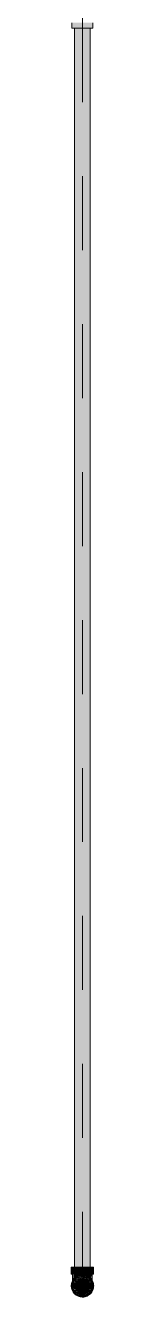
# Model space of a CAD drawing. Header units: millimetres. Extents: x -4000 to 187956, y -58990 to 162485.
# Drawn here: x 24225 to 24275, y 128425 to 131155 of the extents above; entities that cross this region are included whole.
import ezdxf

# ---------------------------------------------------------------- set-up
doc = ezdxf.new("R2010")
doc.units = ezdxf.units.MM
doc.linetypes.add('Dash 1_16_', pattern=[317.5, 158.75, -158.75])
for name, color, linetype, lineweight in [('F-SPRN', 3, 'Continuous', 9), ('P-PIPE', 3, 'Continuous', 9), ('P-PIPE-CNTR', 3, 'Continuous', 9)]:
    doc.layers.add(name, color=color, linetype=linetype, lineweight=lineweight)

# ---------------------------------------------------------------- blocks, each defined once
blk = doc.blocks.new('Sprinkler_Up - DN20-V234-FFS - TANG 1')
at = {"layer": 'F-SPRN', "transparency": 33554534}
for points in [[(-13.5, 0), (-3.9, 0.7), (-1.7, 2.9), (-1.2, 3.5), (-0.6, 4), (0.6, 4), (1.2, 3.5), (1.7, 2.9), (4.6, 0), (22.2, 0), (18, 13.1), (6.9, 21.2), (-6.9, 21.2), (-18, 13.1), (-22.2, 0)], [(0, -21.2), (6.9, -21.2), (18, -13.1), (22.2, 0), (3.9, -0.7), (1.7, -2.9), (1.2, -3.5), (0.6, -4), (-0.6, -4), (-1.2, -3.5), (-1.7, -2.9), (-4.6, 0), (-22.2, 0), (-18, -13.1), (-6.9, -21.2)], [(0, -16.7), (4.3, -16.1), (11.8, -11.8), (16.1, -4.3), (16.1, 4.3), (11.8, 11.8), (8.3, 14.4), (0, 16.7), (-4.3, 16.1), (-11.8, 11.8), (-16.1, 4.3), (-16.1, -4.3), (-11.8, -11.8), (-8.3, -14.4)], [(0, -15.6), (7.8, -13.5), (13.5, -7.8), (15.1, -4), (15.1, 4), (13.5, 7.8), (7.8, 13.5), (0, 15.6), (-7.8, 13.5), (-11, 11), (-15.1, 4), (-15.1, -4), (-11, -11), (-7.8, -13.5)], [(-10.9, -5.5), (-10.9, 5.4), (-14.5, 5.4), (-14.5, -5.5)], [(-7.7, -5.5), (-7.7, 5.4), (-10.9, 5.4), (-10.9, -5.5)], [(0, -5.5), (0, 5.4), (-7.7, 5.4), (-7.7, -5.5)], [(0, 0), (5.7, 0), (2.9, 4.9), (-2.9, 4.9), (-5.7, 0)], [(2.9, -4.9), (5.7, 0), (-5.7, 0), (-2.9, -4.9)], [(-4.6, 0), (4.6, 0), (0, 4.6)], [(0, -4.6), (4.6, 0), (-4.6, 0)], [(0, -2.6), (1.3, 0), (-1.8, 0)], [(-1.3, 0), (1.8, 0), (0, 2.6)], [(7.7, -5.5), (7.7, 5.4), (0, 5.4), (0, -5.5)], [(10.9, -5.5), (10.9, 5.4), (7.7, 5.4), (7.7, -5.5)], [(14.5, -5.5), (14.5, 5.4), (10.9, 5.4), (10.9, -5.5)]]:
    blk.add_hatch(color=1, dxfattribs=at).paths.add_polyline_path(points)
at = {"layer": 'F-SPRN', "color": 1}
for p, q in [((-11.5, 5.4), (-14.5, 5.4)), ((-14.5, 5.4), (-11.3, 5.4)), ((-14.5, 5.4), (-14.5, 3.7)), ((-14.5, 3.3), (-14.5, 0)), ((-11.5, 5.4), (-11.5, 4)), ((-10.9, 1.9), (-10.9, 3.6)), ((-10.8, 5.4), (-8, 5.4)), ((-8.1, 5.4), (-10.8, 5.4)), ((-8.1, 5.4), (-8.1, 2.8)), ((-8.1, 2.5), (-8.1, 0.7)), ((-7.7, 4.8), (-7.7, 2.7)), ((-7.7, 4.8), (-7.7, 2.7)), ((-7.7, 2.1), (-7.7, 0.5)), ((-7.7, 2.1), (-7.7, 0.5)), ((-6.7, 5.4), (-4.7, 5.4)), ((-5.8, 3.8), (-5.8, 2.2)), ((-2.1, 0), (-2.1, 0)), ((-2.1, 0), (-2.1, -0.1)), ((-0.5, 2), (-0.6, 2)), ((-0.6, 2), (-0.6, 2)), ((0, 2.1), (-0.1, 2.1)), ((2.1, 0), (2.1, 0.1)), ((2.1, 0), (2.1, 0)), ((4.7, 5.4), (6.5, 5.4)), ((7.7, 5.4), (10.8, 5.4)), ((7.7, 5.2), (7.7, 2.7)), ((7.7, 5.2), (7.7, 2.7)), ((7.7, 2.3), (7.7, 0.5)), ((7.7, 2.3), (7.7, 0.5)), ((10.8, 5.4), (8.1, 5.4)), ((8.1, 5.4), (8.1, 2.8)), ((8.1, 2.5), (8.1, 0.4)), ((10.9, 5.4), (14.5, 5.4)), ((10.9, 3.6), (10.9, 0.2)), ((14.5, 5.4), (11.5, 5.4)), ((11.5, 5.4), (11.5, 4)), ((11.5, 3), (11.5, 0.2)), ((14.5, 5.4), (14.5, -5.5)), ((-14.5, -1.3), (-14.5, -3.7)), ((-11.1, -5.5), (-14.5, -5.5)), ((-14.5, -5.5), (-11.5, -5.5)), ((-10.9, -2.6), (-10.9, -1.3)), ((-10.8, -5.5), (-8.1, -5.5)), ((-7.8, -5.5), (-10.8, -5.5)), ((-8.1, -4.2), (-8.1, -5.5)), ((-7.7, -2.7), (-7.7, -4)), ((-7.7, -2.7), (-7.7, -4)), ((-7, -5.5), (-5.8, -5.5)), ((-4.8, -5.5), (-7, -5.5)), ((-5.8, -2.3), (-5.8, -3.8)), ((-2.1, -0.3), (-2, -0.4)), ((-2, -0.4), (-2, -0.5)), ((-2, -0.5), (-2, -0.6)), ((-2, -0.6), (-2, -0.7)), ((-2, -0.7), (-1.9, -0.7)), ((-1.9, -0.7), (-1.9, -0.8)), ((-1.9, -0.8), (-1.9, -0.9)), ((-1.9, -0.9), (-1.8, -1)), ((-1.8, -1), (-1.8, -1.1)), ((-1.8, -1), (-1.8, -1)), ((-1.8, -1.1), (-1.7, -1.2)), ((-1.7, -1.2), (-1.6, -1.3)), ((-1.7, -1.2), (-1.7, -1.2)), ((-1.6, -1.3), (-1.6, -1.4)), ((-1.6, -1.4), (-1.5, -1.4)), ((-1.5, -1.4), (-1.4, -1.5)), ((-1.4, -1.5), (-1.3, -1.6)), ((-1.4, -1.5), (-1.4, -1.5)), ((-1.3, -1.6), (-1.3, -1.7)), ((-1.3, -1.7), (-1.2, -1.7)), ((-1.2, -1.7), (-1.1, -1.7)), ((-1.1, -1.7), (-1.1, -1.8)), ((-1.1, -1.8), (-1, -1.8)), ((-1, -1.8), (-0.9, -1.9)), ((-0.9, -1.9), (-0.8, -1.9)), ((-0.8, -1.9), (-0.7, -2)), ((-0.8, -1.9), (-0.8, -1.9)), ((-0.7, -2), (-0.6, -2)), ((-0.6, -2), (-0.5, -2)), ((-0.5, -2), (-0.4, -2)), ((-0.4, -2), (-0.3, -2.1)), ((-0.4, -2), (-0.4, -2)), ((-0.3, -2.1), (-0.2, -2.1)), ((-0.2, -2.1), (-0.1, -2.1)), ((-0.1, -2.1), (0, -2.1)), ((0, -2.1), (0.1, -2.1)), ((0.1, -2.1), (0.2, -2.1)), ((0.1, -2.1), (0.1, -2.1)), ((0.2, -2.1), (0.3, -2.1)), ((0.3, -2.1), (0.4, -2)), ((0.4, -2), (0.5, -2)), ((0.5, -2), (0.6, -2)), ((0.6, -2), (0.7, -2)), ((0.6, -2), (0.6, -2)), ((0.7, -2), (0.8, -1.9)), ((0.8, -1.9), (0.9, -1.9)), ((0.9, -1.9), (1, -1.8)), ((0.9, -1.9), (0.9, -1.9)), ((1, -1.8), (1.1, -1.8)), ((1.1, -1.8), (1.2, -1.7)), ((1.2, -1.7), (1.3, -1.6)), ((1.2, -1.7), (1.2, -1.7)), ((1.3, -1.6), (1.4, -1.6)), ((1.4, -1.5), (1.5, -1.5)), ((1.4, -1.6), (1.4, -1.5)), ((1.5, -1.4), (1.6, -1.3)), ((1.5, -1.5), (1.5, -1.4)), ((1.6, -1.3), (1.7, -1.2)), ((1.6, -1.3), (1.6, -1.3)), ((1.7, -1.1), (1.8, -1.1)), ((1.7, -1.2), (1.7, -1.1)), ((1.8, -1), (1.9, -0.9)), ((1.8, -1.1), (1.8, -1)), ((1.9, -0.8), (2, -0.7)), ((1.9, -0.8), (1.9, -0.8)), ((1.9, -0.9), (1.9, -0.8)), ((2, -0.4), (2.1, -0.3)), ((2, -0.5), (2, -0.4)), ((2, -0.5), (2, -0.5)), ((2, -0.6), (2, -0.5)), ((2, -0.7), (2, -0.6)), ((2.1, -0.1), (2.1, 0)), ((2.1, -0.2), (2.1, -0.1)), ((2.1, -0.3), (2.1, -0.2)), ((7, -5.5), (4.8, -5.5)), ((5.8, -2.2), (5.8, -3.8)), ((5.8, -5.5), (7, -5.5)), ((7.7, -0.5), (7.7, -2.3)), ((7.7, -0.5), (7.7, -2.3)), ((7.7, -2.7), (7.7, -5.4)), ((7.7, -2.7), (7.7, -5.4)), ((10.8, -5.5), (7.7, -5.5)), ((8.1, -0.4), (8.1, -2.5)), ((8.1, -2.8), (8.1, -5.5)), ((8.1, -5.5), (10.8, -5.5)), ((10.9, -0.2), (10.9, -3.6)), ((14.5, -5.5), (10.9, -5.5)), ((11.5, -0.2), (11.5, -3)), ((11.5, -4), (11.5, -5.5)), ((11.5, -5.5), (14.5, -5.5))]:
    blk.add_line(p, q, dxfattribs=at)
at = {"layer": 'F-SPRN', "color": 1, "flags": 128}
for points in [[(-0.6, 2), (-0.7, 2), (-0.8, 1.9), (-0.9, 1.9), (-0.9, 1.9), (-1, 1.8), (-1.1, 1.8), (-1.2, 1.7), (-1.2, 1.7), (-1.3, 1.6), (-1.4, 1.6), (-1.4, 1.5), (-1.5, 1.5), (-1.5, 1.4), (-1.6, 1.3), (-1.6, 1.3), (-1.7, 1.2), (-1.7, 1.1), (-1.8, 1.1), (-1.8, 1), (-1.9, 0.9), (-1.9, 0.8), (-1.9, 0.8), (-2, 0.7), (-2, 0.6), (-2, 0.5), (-2, 0.5), (-2, 0.4), (-2.1, 0.3), (-2.1, 0.2), (-2.1, 0.1), (-2.1, 0)], [(-0.1, 2.1), (-0.1, 2.1), (-0.2, 2.1), (-0.3, 2.1), (-0.4, 2), (-0.5, 2)], [(2.1, 0.1), (2.1, 0.2), (2.1, 0.2), (2.1, 0.3), (2, 0.4), (2, 0.5), (2, 0.6), (2, 0.7), (1.9, 0.7), (1.9, 0.8), (1.9, 0.9), (1.8, 1), (1.8, 1), (1.8, 1.1), (1.7, 1.2), (1.7, 1.2), (1.6, 1.3), (1.6, 1.4), (1.5, 1.4), (1.4, 1.5), (1.4, 1.5), (1.3, 1.6), (1.3, 1.7), (1.2, 1.7), (1.1, 1.7), (1.1, 1.8), (1, 1.8), (0.9, 1.9), (0.8, 1.9), (0.8, 1.9), (0.7, 2), (0.6, 2), (0.5, 2), (0.4, 2), (0.4, 2), (0.3, 2.1), (0.2, 2.1), (0.1, 2.1), (0, 2.1)], [(-2.1, -0.1), (-2.1, -0.2), (-2.1, -0.2), (-2.1, -0.3)]]:
    blk.add_lwpolyline(points, dxfattribs=at)
at = {"layer": 'F-SPRN', "color": 1}
for radius, start, end in [(22.2, 360, 180), (21.9, 165.6773, 179.2615), (21.9, 144.7698, 164.8151), (21.9, 126.6942, 143.2701), (16.7, 167.6802, 180), (16.7, 167.6802, 180), (16.7, 155.3879, 164.9693), (16.7, 155.3879, 164.9693), (15.6, 166.4265, 180), (15.6, 166.4265, 180), (15.6, 150.9409, 165), (15.6, 159.6139, 165), (16.7, 136.7213, 149.931), (16.7, 136.7213, 149.931), (15.6, 150.9409, 156.3845), (15.6, 138.4214, 150), (15.6, 138.4214, 150), (21.9, 108.2621, 125.7507), (16.7, 121.4181, 130.5751), (16.7, 121.4181, 130.5751), (15.6, 120.5262, 133.2078), (15.6, 120.5262, 133.2078), (16.7, 106.5995, 120), (16.7, 106.5995, 120), (15.6, 114.4363, 119.9813), (15.6, 114.4363, 119.9813), (21.9, 99.348, 107.901), (4.63, 155.7832, 180), (4.63, 155.7832, 180), (16.7, 96.4143, 105), (16.7, 96.4143, 105), (4.63, 109.0192, 138.2703), (4.63, 109.0192, 138.2703), (21.9, 90.145, 98.8503), (15.6, 95.5762, 100.6843), (15.6, 95.5762, 100.6843), (2.56, 109.0192, 168.8278), (2.56, 109.0192, 168.8278), (2.04, 109.0192, 180), (16.7, 83.0684, 90), (16.7, 83.0684, 90), (4.63, 17.9592, 90), (4.63, 17.9592, 90), (3.81, 57.0577, 90), (2.56, 14.5599, 90), (2.56, 14.5599, 90), (2.04, 10.4703, 90), (21.9, 72.5583, 89.4624), (15.6, 75.573, 80.5892), (15.6, 75.573, 80.5892), (3.81, 16.1605, 43.8358), (15.6, 67.5614, 74.5481), (15.6, 67.5614, 74.5481), (16.7, 60, 75), (16.7, 60, 75), (15.6, 60.0187, 65.5637), (15.6, 60.0187, 65.5637), (21.9, 54.2493, 71.7379), (15.6, 46.7922, 60), (15.6, 46.7922, 60), (16.7, 49.4249, 58.5819), (16.7, 49.4249, 58.5819), (15.6, 30, 41.5786), (15.6, 30, 41.5786), (16.7, 30, 43.2787), (16.7, 30, 43.2787), (21.9, 36.7299, 53.3058), (15.6, 23.6155, 29.5646), (15.6, 15, 29.5646), (15.6, 15, 20.3861), (16.7, 15, 24.6121), (16.7, 15, 24.6121), (15.6, 360, 13.6618), (15.6, 0, 13.6618), (16.7, 360, 12.3198), (16.7, 0, 12.3198), (21.9, 15.1849, 35.2302), (21.9, 0.7385, 14.3227), (22.2, 180, 360), (21.9, 180.7385, 194.3227), (21.9, 195.1849, 215.2302), (21.9, 216.7299, 233.3058), (16.7, 180, 192.3198), (16.7, 180, 192.3198), (16.7, 195.0307, 204.6121), (16.7, 195.0307, 204.6121), (15.6, 181.9082, 193.6618), (15.6, 181.9082, 193.6618), (15.6, 197.3339, 209.5646), (15.6, 197.3339, 209.5646), (16.7, 210.069, 223.2787), (16.7, 210.069, 223.2787), (15.6, 212.5472, 221.5786), (15.6, 212.5472, 221.5786), (21.9, 234.2493, 251.7379), (16.7, 229.4249, 238.5819), (16.7, 229.4249, 238.5819), (15.6, 233.795, 240), (15.6, 233.795, 240), (16.7, 240, 255), (16.7, 240, 255), (15.6, 240.0187, 254.5481), (15.6, 240.0187, 254.5481), (21.9, 252.5583, 269.4624), (4.63, 197.9592, 0), (4.63, 197.9592, 360), (15.6, 255, 267.64), (15.6, 255, 267.64), (3.81, 196.1605, 360), (2.56, 191.1677, 270), (2.56, 191.1677, 270), (2.04, 190.4703, 270), (16.7, 263.0684, 270), (16.7, 263.0684, 270), (2.04, 270, 0), (2.56, 270, 0), (2.56, 270, 360), (21.9, 270.145, 278.8503), (15.6, 275.5762, 280.6843), (15.6, 275.5762, 280.6843), (16.7, 276.4143, 285), (16.7, 276.4143, 285), (21.9, 279.348, 287.901), (16.7, 286.5995, 300), (16.7, 286.5995, 300), (15.6, 294.4363, 299.9813), (15.6, 294.4363, 299.9813), (21.9, 288.2621, 305.7507), (15.6, 300, 313.2078), (15.6, 300, 313.2078), (16.7, 301.4181, 310.5751), (16.7, 301.4181, 310.5751), (15.6, 318.4214, 330), (15.6, 318.4214, 330), (16.7, 316.7213, 330), (16.7, 316.7213, 330), (21.9, 306.6942, 323.2701), (15.6, 330.4354, 345), (15.6, 330.4354, 336.3845), (15.6, 339.6139, 345), (15.6, 346.3382, 360), (15.6, 346.3382, 360), (16.7, 335.3879, 345), (16.7, 335.3879, 345), (16.7, 347.6802, 360), (16.7, 347.6802, 360), (21.9, 324.7698, 344.8151), (21.9, 345.6773, 359.2615)]:
    blk.add_arc((0, 0), radius, start, end, dxfattribs=at)
blk = doc.blocks.new('Steel_Transition_Threaded_HoaPhat - Standard-V235-FFS - TANG 1')
at = {"layer": 'P-PIPE', "lineweight": 13, "transparency": 33554534}
h = blk.add_hatch(color=1, dxfattribs=at)
h.paths.add_polyline_path([(24250, 128427.6), (24255.8, 128428.4), (24261.3, 128430.6), (24265.9, 128434.2), (24269.5, 128438.8), (24271.7, 128444.3), (24272.5, 128450.1), (24271.7, 128455.9), (24269.5, 128461.3), (24265.9, 128466), (24261.3, 128469.6), (24255.8, 128471.8), (24250, 128472.6), (24244.2, 128471.8), (24238.8, 128469.6), (24234.1, 128466), (24230.5, 128461.3), (24228.3, 128455.9), (24227.5, 128450.1), (24228.3, 128444.3), (24230.5, 128438.8), (24234.1, 128434.2), (24238.8, 128430.6), (24244.2, 128428.4)])
h.paths.add_polyline_path([(24250, 128430), (24244.8, 128430.7), (24240, 128432.7), (24235.8, 128435.9), (24232.6, 128440), (24230.6, 128444.9), (24229.9, 128450.1), (24230.6, 128455.3), (24232.6, 128460.1), (24235.8, 128464.3), (24240, 128467.5), (24244.8, 128469.5), (24250, 128470.2), (24255.2, 128469.5), (24260.1, 128467.5), (24264.2, 128464.3), (24267.4, 128460.1), (24269.4, 128455.3), (24270.1, 128450.1), (24269.4, 128444.9), (24267.4, 128440), (24264.2, 128435.9), (24260.1, 128432.7), (24255.2, 128430.7)])
for points in [[(24250, 128430), (24250, 128433.7), (24241.8, 128435.9), (24235.8, 128441.9), (24233.6, 128450.1), (24235.8, 128458.3), (24241.8, 128464.3), (24250, 128466.5), (24250, 128470.2), (24244.8, 128469.5), (24240, 128467.5), (24235.8, 128464.3), (24232.6, 128460.1), (24230.6, 128455.3), (24229.9, 128450.1), (24230.6, 128444.9), (24232.6, 128440), (24235.8, 128435.9), (24240, 128432.7), (24244.8, 128430.7)], [(24250, 128431.6), (24254.8, 128432.2), (24259.3, 128434.1), (24263.1, 128437), (24266, 128440.8), (24267.9, 128445.3), (24268.5, 128450.1), (24267.9, 128454.9), (24266, 128459.3), (24263.1, 128463.2), (24259.3, 128466.1), (24254.8, 128468), (24250, 128468.6), (24245.2, 128468), (24240.8, 128466.1), (24236.9, 128463.2), (24234, 128459.3), (24232.1, 128454.9), (24231.5, 128450.1), (24232.1, 128445.3), (24234, 128440.8), (24236.9, 128437), (24240.8, 128434.1), (24245.2, 128432.2)], [(24250, 128430), (24255.2, 128430.7), (24260.1, 128432.7), (24264.2, 128435.9), (24267.4, 128440), (24269.4, 128444.9), (24270.1, 128450.1), (24269.4, 128455.3), (24267.4, 128460.1), (24264.2, 128464.3), (24260.1, 128467.5), (24255.2, 128469.5), (24250, 128470.2), (24250, 128466.5), (24258.2, 128464.3), (24264.2, 128458.3), (24266.4, 128450.1), (24264.2, 128441.9), (24258.2, 128435.9), (24250, 128433.7)]]:
    blk.add_hatch(color=1, dxfattribs=at).paths.add_polyline_path(points)
at = {"layer": 'P-PIPE', "color": 20, "lineweight": 13}
for radius, start, end in [(22.5, 90, 270), (22.5, 90, 270), (20.1, 128.8856, 148.1553), (18.5, 136.4297, 150), (18.5, 136.4297, 150), (18.5, 123.4976, 133.2041), (18.5, 123.4976, 133.2041), (20.1, 109.6859, 125.0043), (16.4, 121.0738, 128.0319), (18.5, 106.819, 120), (18.5, 106.819, 120), (16.4, 115.1607, 120), (16.4, 107.4657, 111.9681), (20.1, 100.9975, 105), (18.5, 91.4353, 103.2046), (18.5, 91.4353, 103.2046), (16.4, 96.2132, 104.6042), (20.1, 90.5246, 98.5089), (22.5, 270, 90), (22.5, 270, 90), (18.5, 78.0986, 90), (18.5, 78.0986, 90), (20.1, 75.0607, 87.9279), (18.5, 60, 75), (18.5, 60, 75), (16.4, 66.9681, 72.9388), (20.1, 54.9957, 75), (16.4, 50.4733, 56.6389), (18.5, 46.7959, 56.5024), (18.5, 46.7959, 56.5024), (20.1, 45, 51.1144), (18.5, 30, 43.5703), (18.5, 30, 43.5703), (20.1, 31.8447, 45), (20.1, 166.0499, 180), (20.1, 180, 193.9501), (20.1, 150, 162.7449), (20.1, 197.2551, 210), (18.5, 166.5939, 180), (18.5, 166.5939, 193.4061), (18.5, 180, 193.4061), (18.5, 157.6232, 165), (18.5, 157.6232, 165), (18.5, 195, 202.3768), (18.5, 195, 202.3768), (20.1, 211.8447, 225), (16.4, 168.5467, 178.9063), (16.4, 184.8393, 191.4533), (18.5, 210, 223.5703), (18.5, 210, 223.5703), (16.4, 158.0319, 163.506), (16.4, 143.5463, 150), (20.1, 225, 231.1144), (16.4, 210.6635, 216.4537), (18.5, 226.7959, 236.5024), (18.5, 226.7959, 236.5024), (20.1, 234.9957, 255), (16.4, 230.4733, 236.6389), (18.5, 240, 255), (18.5, 240, 255), (16.4, 240, 246.5955), (16.4, 250.3629, 255), (16.4, 264.1652, 268.506), (16.4, 276.2132, 283.9063), (16.4, 287.4657, 291.9681), (18.5, 286.819, 300), (18.5, 286.819, 300), (16.4, 293.4045, 300), (20.1, 289.6859, 305.0043), (18.5, 303.4976, 313.2041), (18.5, 303.4976, 313.2041), (20.1, 308.8856, 328.1553), (16.4, 30, 38.0319), (18.5, 316.4297, 330), (18.5, 316.4297, 330), (16.4, 338.0319, 342.8691), (16.4, 0, 8.0319), (16.4, 353.5463, 0), (18.5, 15, 22.3768), (18.5, 15, 22.3768), (18.5, 337.6232, 345), (18.5, 337.6232, 345), (20.1, 17.2551, 30), (20.1, 330, 342.7449), (18.5, 0, 13.4061), (18.5, 346.5939, 13.4061), (18.5, 346.5939, 0), (20.1, 346.0499, 13.9501), (20.1, 255.0607, 267.9279), (18.5, 258.0986, 270), (18.5, 258.0986, 270), (20.1, 270.5246, 278.5089), (18.5, 271.4353, 283.2046), (18.5, 271.4353, 283.2046), (20.1, 280.9975, 285)]:
    blk.add_arc((24250, 128450.1), radius, start, end, dxfattribs=at)
blk = doc.blocks.new('Steel_Elbow_Threaded_HoaPhat - Standard-V236-FFS - TANG 1')
at = {"layer": 'P-PIPE', "lineweight": 13, "transparency": 33554534}
for points in [[(24233, 128475.5), (24250, 128475.5), (24250, 128490.6), (24225.9, 128490.6), (24226.7, 128475.5), (24229.1, 128475.5)], [(24267.1, 128475.5), (24274.1, 128475.5), (24273.3, 128490.6), (24250, 128490.6), (24250, 128475.5), (24262.1, 128475.5)], [(24250, 128426), (24256.2, 128426.8), (24262.1, 128429.2), (24267.1, 128433), (24270.9, 128438), (24273.3, 128443.8), (24274.1, 128450.1), (24273.3, 128456.3), (24270.9, 128462.1), (24267.1, 128467.1), (24262.1, 128471), (24256.2, 128473.4), (24250, 128474.2), (24243.8, 128473.4), (24237.9, 128471), (24233, 128467.1), (24229.1, 128462.1), (24226.7, 128456.3), (24225.9, 128450.1), (24226.7, 128443.8), (24229.1, 128438), (24233, 128433), (24237.9, 128429.2), (24243.8, 128426.8)]]:
    blk.add_hatch(color=1, dxfattribs=at).paths.add_polyline_path(points)
h = blk.add_hatch(color=1, dxfattribs=at)
h.paths.add_polyline_path([(24242.8, 128470), (24240.3, 128470), (24244.1, 128471.9)])
h.paths.add_polyline_path([(24229.8, 128460.2), (24231.2, 128460.7), (24237.2, 128467.6), (24242.8, 128470), (24250, 128471.2), (24250, 128475.5), (24231.7, 128475.5), (24230.3, 128471.7), (24230.1, 128464.3)])
h = blk.add_hatch(color=1, dxfattribs=at)
h.paths.add_polyline_path([(24266.9, 128465.3), (24269.5, 128460.7), (24268.6, 128464.6)])
h.paths.add_polyline_path([(24270.9, 128458.6), (24270.6, 128467.2), (24269.5, 128466.8), (24269.4, 128470.9), (24270.7, 128471.2), (24269.6, 128475.5), (24250, 128475.5), (24250, 128471.2), (24257.2, 128470), (24255.9, 128471.9), (24263.4, 128467.2), (24267.4, 128463.1), (24266.2, 128468.2), (24268.6, 128464.6)])
at = {"layer": 'P-PIPE', "color": 20, "lineweight": 13}
for p, q in [((24225.9, 128490.6), (24225.9, 128475.5)), ((24233, 128490.6), (24225.9, 128490.6)), ((24250, 128490.6), (24225.9, 128490.6)), ((24237.9, 128490.6), (24233.8, 128490.6)), ((24243.8, 128490.6), (24238.2, 128490.6)), ((24250, 128490.6), (24243.8, 128490.6)), ((24256.2, 128490.6), (24250, 128490.6)), ((24274.1, 128490.6), (24250, 128490.6)), ((24261.8, 128490.6), (24256.2, 128490.6)), ((24266.2, 128490.6), (24262.1, 128490.6)), ((24274.1, 128490.6), (24267.1, 128490.6)), ((24274.1, 128475.5), (24274.1, 128490.6)), ((24225.9, 128475.5), (24231.5, 128475.5)), ((24225.9, 128475.5), (24250, 128475.5)), ((24242.8, 128475.5), (24228.9, 128475.5)), ((24228.9, 128460.9), (24228.9, 128461.8)), ((24228.9, 128460.1), (24228.9, 128460.9)), ((24231.5, 128475.5), (24233, 128475.5)), ((24232.8, 128475.5), (24231.7, 128475.5)), ((24236.4, 128475.5), (24233.8, 128475.5)), ((24234, 128475.5), (24237.9, 128475.5)), ((24242.8, 128475.5), (24236.4, 128475.5)), ((24237.9, 128475.5), (24242.7, 128475.5)), ((24250, 128475.5), (24243.7, 128475.5)), ((24250, 128475.5), (24243.7, 128475.5)), ((24243.8, 128475.5), (24250, 128475.5)), ((24250, 128475.5), (24256.2, 128475.5)), ((24250, 128475.5), (24274.1, 128475.5)), ((24256.3, 128475.5), (24250, 128475.5)), ((24256.3, 128475.5), (24250, 128475.5)), ((24263.6, 128475.5), (24257.2, 128475.5)), ((24271.2, 128475.5), (24257.2, 128475.5)), ((24257.3, 128475.5), (24262.1, 128475.5)), ((24262.1, 128475.5), (24266, 128475.5)), ((24266.2, 128475.5), (24263.6, 128475.5)), ((24267.1, 128475.5), (24269.7, 128475.5)), ((24268.3, 128475.5), (24267.2, 128475.5)), ((24269.9, 128475.5), (24268.3, 128475.5)), ((24269.7, 128475.5), (24273.3, 128475.5)), ((24271.2, 128462), (24271.2, 128461.2)), ((24271.2, 128461.2), (24271.2, 128460.3)), ((24273.3, 128475.5), (24274.1, 128475.5)), ((24228.9, 128455.1), (24228.9, 128455.7)), ((24228.9, 128454.5), (24228.9, 128455.1)), ((24228.9, 128454), (24228.9, 128454.5)), ((24228.9, 128452.5), (24228.9, 128453)), ((24228.9, 128452.1), (24228.9, 128452.5)), ((24228.9, 128451.7), (24228.9, 128452.1)), ((24228.9, 128451.4), (24228.9, 128451.7)), ((24228.9, 128451.1), (24228.9, 128451.4)), ((24228.9, 128450.4), (24228.9, 128450.6)), ((24228.9, 128450.3), (24228.9, 128450.4)), ((24228.9, 128450.2), (24228.9, 128450.3)), ((24228.9, 128450.1), (24228.9, 128450.2)), ((24228.9, 128450.1), (24228.9, 128450.1)), ((24228.9, 128449.9), (24228.9, 128450.1)), ((24228.9, 128449), (24228.9, 128449.9)), ((24228.9, 128448.2), (24228.9, 128449)), ((24229, 128447.3), (24228.9, 128448.2)), ((24229.2, 128446.5), (24229, 128447.3)), ((24229.3, 128445.7), (24229.2, 128446.5)), ((24229.5, 128444.8), (24229.3, 128445.7)), ((24229.7, 128444), (24229.5, 128444.8)), ((24230, 128443.2), (24229.7, 128444)), ((24230.3, 128442.4), (24230, 128443.2)), ((24231.3, 128440.1), (24231, 128440.9)), ((24231.8, 128439.4), (24231.3, 128440.1)), ((24232.2, 128438.7), (24231.8, 128439.4)), ((24234.3, 128436), (24233.7, 128436.6)), ((24234.8, 128435.4), (24234.3, 128436)), ((24235.4, 128434.8), (24234.8, 128435.4)), ((24236.1, 128434.2), (24235.4, 128434.8)), ((24236.7, 128433.6), (24236.1, 128434.2)), ((24237.4, 128433.1), (24236.7, 128433.6)), ((24263.5, 128433.8), (24262.8, 128433.3)), ((24264.1, 128434.3), (24263.5, 128433.8)), ((24264.7, 128434.9), (24264.1, 128434.3)), ((24265.3, 128435.5), (24264.7, 128434.9)), ((24265.9, 128436.1), (24265.3, 128435.5)), ((24266.4, 128436.8), (24265.9, 128436.1)), ((24267, 128437.5), (24266.4, 128436.8)), ((24267.5, 128438.1), (24267, 128437.5)), ((24267.9, 128438.9), (24267.5, 128438.1)), ((24269.1, 128441.1), (24268.8, 128440.3)), ((24269.5, 128441.9), (24269.1, 128441.1)), ((24269.8, 128442.6), (24269.5, 128441.9)), ((24270.1, 128443.4), (24269.8, 128442.6)), ((24270.3, 128444.2), (24270.1, 128443.4)), ((24270.5, 128445.1), (24270.3, 128444.2)), ((24270.7, 128445.9), (24270.5, 128445.1)), ((24270.9, 128446.7), (24270.7, 128445.9)), ((24271.2, 128450.1), (24271.1, 128449.2)), ((24271.1, 128449.2), (24271.1, 128448.4)), ((24271.2, 128458), (24271.2, 128457.3)), ((24271.2, 128455.9), (24271.2, 128455.3)), ((24271.2, 128455.3), (24271.2, 128454.7)), ((24271.2, 128454.7), (24271.2, 128454.1)), ((24271.2, 128453.1), (24271.2, 128452.6)), ((24271.2, 128452.6), (24271.2, 128452.2)), ((24271.2, 128452.2), (24271.2, 128451.8)), ((24271.2, 128451.8), (24271.2, 128451.5)), ((24271.2, 128451.5), (24271.2, 128451.2)), ((24271.2, 128451.2), (24271.2, 128450.9)), ((24271.2, 128450.5), (24271.2, 128450.3)), ((24271.2, 128450.3), (24271.2, 128450.2)), ((24271.2, 128450.2), (24271.2, 128450.1)), ((24271.2, 128450.1), (24271.2, 128450.1)), ((24238.1, 128432.6), (24237.4, 128433.1)), ((24238.8, 128432.2), (24238.1, 128432.6)), ((24241, 128431), (24240.2, 128431.3)), ((24241.8, 128430.6), (24241, 128431)), ((24242.6, 128430.3), (24241.8, 128430.6)), ((24243.3, 128430), (24242.6, 128430.3)), ((24245.8, 128429.4), (24245, 128429.5)), ((24246.6, 128429.2), (24245.8, 128429.4)), ((24249.2, 128429), (24248.3, 128429)), ((24250, 128428.9), (24249.2, 128429)), ((24250.2, 128428.9), (24250, 128428.9)), ((24251.1, 128429), (24250.2, 128428.9)), ((24251.9, 128429), (24251.1, 128429)), ((24252.8, 128429.1), (24251.9, 128429)), ((24253.6, 128429.2), (24252.8, 128429.1)), ((24254.4, 128429.4), (24253.6, 128429.2)), ((24255.3, 128429.6), (24254.4, 128429.4)), ((24257.7, 128430.4), (24256.9, 128430.1)), ((24258.4, 128430.7), (24257.7, 128430.4)), ((24259.2, 128431.1), (24258.4, 128430.7)), ((24260, 128431.4), (24259.2, 128431.1)), ((24260.7, 128431.8), (24260, 128431.4)), ((24261.4, 128432.3), (24260.7, 128431.8)), ((24262.1, 128432.8), (24261.4, 128432.3)), ((24262.8, 128433.3), (24262.1, 128432.8))]:
    blk.add_line(p, q, dxfattribs=at)
at = {"layer": 'P-PIPE', "color": 20, "lineweight": 13, "flags": 128}
for points in [[(24228.9, 128461.8), (24228.9, 128462.6), (24228.9, 128463.5), (24228.9, 128464.4), (24228.9, 128465.4), (24228.9, 128466.3), (24228.9, 128467.3), (24228.9, 128468.2), (24228.9, 128469.2), (24228.9, 128470.2), (24228.9, 128471.2), (24228.9, 128472.2), (24228.9, 128473.2), (24228.9, 128474.2), (24228.9, 128475.2), (24228.9, 128475.5)], [(24271.2, 128475.5), (24271.2, 128474.5), (24271.2, 128473.5), (24271.2, 128472.5), (24271.2, 128471.5), (24271.2, 128470.5), (24271.2, 128469.5), (24271.2, 128468.5), (24271.2, 128467.5), (24271.2, 128466.6), (24271.2, 128465.6), (24271.2, 128464.7), (24271.2, 128463.8), (24271.2, 128462.9), (24271.2, 128462)], [(24228.9, 128455.7), (24228.9, 128456.4), (24228.9, 128457.1), (24228.9, 128457.8), (24228.9, 128458.5), (24228.9, 128459.3), (24228.9, 128460.1)], [(24228.9, 128453), (24228.9, 128453.4), (24228.9, 128454)], [(24228.9, 128450.6), (24228.9, 128450.8), (24228.9, 128451.1)], [(24231, 128440.9), (24230.6, 128441.6), (24230.3, 128442.4)], [(24233.7, 128436.6), (24233.2, 128437.3), (24232.7, 128438), (24232.2, 128438.7)], [(24268.8, 128440.3), (24268.4, 128439.6), (24267.9, 128438.9)], [(24271.1, 128448.4), (24271, 128447.6), (24270.9, 128446.7)], [(24271.2, 128460.3), (24271.2, 128459.5), (24271.2, 128458.7), (24271.2, 128458)], [(24271.2, 128457.3), (24271.2, 128456.6), (24271.2, 128455.9)], [(24271.2, 128454.1), (24271.2, 128453.6), (24271.2, 128453.1)], [(24271.2, 128450.9), (24271.2, 128450.7), (24271.2, 128450.5)], [(24240.2, 128431.3), (24239.5, 128431.7), (24238.8, 128432.2)], [(24245, 128429.5), (24244.2, 128429.8), (24243.3, 128430)], [(24248.3, 128429), (24247.5, 128429.1), (24246.6, 128429.2)], [(24256.9, 128430.1), (24256.1, 128429.8), (24255.3, 128429.6)]]:
    blk.add_lwpolyline(points, dxfattribs=at)
at = {"layer": 'P-PIPE', "color": 20, "lineweight": 13}
for radius, start, end in [(24.1, 90, 270), (24.1, 90, 270), (21.1, 130, 141.5854), (21.1, 112.9377, 125.8024), (21.1, 99.9464, 104.9657), (21.1, 90, 98.9621), (24.1, 285, 90), (24.1, 270, 90), (21.1, 75.0343, 90), (21.1, 60.7988, 67.6705), (21.1, 54.1976, 59.9895), (21.1, 38.4146, 50), (21.1, 172.25, 178.0438), (21.1, 181.9711, 187.2923), (21.1, 165.7465, 170), (21.1, 190, 194.2657), (21.1, 150.0076, 164.9665), (21.1, 195.0455, 203.6505), (21.1, 205.3748, 209.9974), (21.1, 213.7495, 218.4271), (21.1, 218.9611, 230), (21.1, 310, 321.0389), (21.1, 321.5729, 325.795), (21.1, 15.0335, 29.9924), (21.1, 330.0026, 334.1966), (21.1, 336.3495, 344.9545), (21.1, 345.7343, 350), (21.1, 1.9562, 7.75), (21.1, 352.7077, 358.0289), (21.1, 234.2198, 247.0686), (21.1, 255.037, 270), (24.1, 270, 285), (21.1, 271.1041, 276.3537), (21.1, 279.9303, 284.963), (21.1, 292.3235, 303.6981)]:
    blk.add_arc((24250, 128450.1), radius, start, end, dxfattribs=at)

msp = doc.modelspace()

# ---------------------------------------------------------------- hatches: boundary and pattern name
at = {"layer": 'P-PIPE', "transparency": 33554534}
for points in [[(24228.3, 131148.9), (24272.5, 131148.9), (24271.7, 131160.7), (24227.5, 131160.7), (24227.5, 131148.9)], [(24250, 128490.6), (24250, 131148.9), (24233.3, 131148.9), (24233.9, 128490.6), (24245.7, 128490.6)], [(24250, 128490.6), (24266.7, 128490.6), (24266.1, 131148.9), (24250, 131148.9), (24250, 128506)], [(24241.7, 128435.6), (24242.8, 128437.6), (24241.7, 128441.7), (24242.8, 128445.9), (24245.8, 128449), (24257.2, 128454.3), (24258.4, 128458.4), (24257.2, 128462.6), (24255.9, 128464.3), (24250, 128466.8), (24241.7, 128464.6), (24235.5, 128458.4), (24233.3, 128450.1), (24235.5, 128441.7), (24238.2, 128438.3)], [(24250, 128433.4), (24258.4, 128435.6), (24261.8, 128438.3), (24266.1, 128445.8), (24266.1, 128454.4), (24261.8, 128461.9), (24258.4, 128464.6), (24250, 128466.8), (24245.7, 128466.2), (24238.2, 128461.9), (24233.9, 128454.4), (24233.9, 128445.8), (24238.2, 128438.3), (24241.7, 128435.6)]]:
    msp.add_hatch(color=1, dxfattribs=at).paths.add_polyline_path(points)

# ---------------------------------------------------------------- linework, layer by layer
at = {"layer": 'P-PIPE', "color": 20, "lineweight": 13}
for p, q in [((24227.5, 131160.7), (24227.5, 131148.9)), ((24227.5, 131148.9), (24233.2, 131148.9)), ((24227.5, 131148.9), (24272.5, 131148.9)), ((24233.3, 131148.9), (24233.3, 128490.6)), ((24233.9, 131148.9), (24233.3, 131148.9)), ((24238.2, 131148.9), (24234, 131148.9)), ((24234.1, 131148.9), (24238.1, 131148.9)), ((24261.3, 131148.9), (24238.7, 131148.9)), ((24238.8, 131148.9), (24244.2, 131148.9)), ((24244.2, 131148.9), (24250, 131148.9)), ((24250, 131148.9), (24255.8, 131148.9)), ((24255.8, 131148.9), (24261.3, 131148.9)), ((24266, 131148.9), (24261.8, 131148.9)), ((24261.9, 131148.9), (24265.9, 131148.9)), ((24266.7, 131148.9), (24266.1, 131148.9)), ((24266.7, 128490.6), (24266.7, 131148.9)), ((24266.8, 131148.9), (24272.5, 131148.9)), ((24272.5, 131148.9), (24272.5, 131160.7)), ((24233.3, 128490.6), (24237.9, 128490.6)), ((24238.2, 128490.6), (24261.8, 128490.6)), ((24262.1, 128490.6), (24266.7, 128490.6))]:
    msp.add_line(p, q, dxfattribs=at)
at = {"layer": 'P-PIPE', "color": 1}
for centre, radius, start, end in [((24250, 128458.4), 8.35, 69.0027, 79.2369), ((24250, 128458.4), 8.35, 20.1285, 29.0413), ((24250, 128458.4), 8.35, 8.0385, 17.9918), ((24250, 128450.1), 16.7, 46.0317, 57.203), ((24250, 128450.1), 16.7, 39.3092, 45.2846), ((24250, 128450.1), 16.7, 170.1108, 177.203), ((24250, 128450.1), 16.7, 182.797, 189.8892), ((24250, 128450.1), 16.7, 190.2154, 195.2487), ((24250, 128450.1), 16.7, 157.579, 164.2722), ((24250, 128450.1), 16.7, 231.8726, 237.203), ((24250, 128441.7), 8.35, 172.0327, 181.5407), ((24250, 128441.7), 8.35, 199.9004, 209.0413), ((24250, 128441.7), 8.35, 131.0366, 150), ((24250, 128441.7), 8.35, 226.6998, 237.8461), ((24250, 128441.7), 8.35, 115.6806, 125.5287), ((24250, 128441.7), 8.35, 100.6842, 114.0387), ((24250, 128441.7), 8.35, 249.0027, 259.2369), ((24250, 128441.7), 8.35, 90, 100.6842), ((24250, 128458.4), 8.35, 270, 280.6842), ((24250, 128458.4), 8.35, 316.3183, 330), ((24250, 128458.4), 8.35, 352.2824, 1.6717), ((24250, 128450.1), 16.7, 308.1274, 313.9683), ((24250, 128450.1), 16.7, 314.7154, 320.6908), ((24250, 128450.1), 16.7, 32.3031, 39.2955), ((24250, 128450.1), 16.7, 23.314, 31.0974), ((24250, 128450.1), 16.7, 328.9026, 336.686), ((24250, 128450.1), 16.7, 16.9375, 22.421), ((24250, 128450.1), 16.7, 337.2636, 343.0625), ((24250, 128450.1), 16.7, 4.3093, 9.8892), ((24250, 128450.1), 16.7, 264.6626, 273.5288)]:
    msp.add_arc(centre, radius, start, end, dxfattribs=at)
at = {"layer": 'P-PIPE-CNTR', "color": 20, "lineweight": 13}
for p, q in [((24250, 131203.5), (24250, 131148.9)), ((24250, 128490.6), (24250, 128475.5)), ((24250, 128475.5), (24250, 128474.1)), ((24250, 128474.1), (24250, 128472.3)), ((24250, 128472.2), (24250, 128470.8)), ((24250, 128469.7), (24250, 128467.9)), ((24250, 128464.4), (24250, 128462.9)), ((24250, 128461.9), (24250, 128459.4)), ((24250, 128458.8), (24250, 128457.5)), ((24250, 128457.5), (24250, 128454.1)), ((24250, 128452.5), (24250, 128451)), ((24250, 128450.7), (24250, 128450.1))]:
    msp.add_line(p, q, dxfattribs=at)
at = {"layer": 'P-PIPE-CNTR', "color": 1, "linetype": 'Dash 1_16_'}
for p, q in [((24250, 131148.9), (24250, 128490.6)), ((24250, 131148.9), (24250, 128490.6)), ((24250, 128472.6), (24250, 128475.1)), ((24250, 128471.2), (24250, 128472.6)), ((24250, 128468.6), (24250, 128470.2)), ((24250, 128463.6), (24250, 128465.2)), ((24250, 128459.8), (24250, 128462.6)), ((24225, 128450.1), (24227.5, 128450.1)), ((24227.8, 128450.1), (24231.5, 128450.1)), ((24231.5, 128450.1), (24233.3, 128450.1)), ((24236.9, 128450.1), (24240.4, 128450.1)), ((24240.4, 128450.1), (24242.3, 128450.1)), ((24245.4, 128450.1), (24247.6, 128450.1)), ((24248.7, 128450.1), (24250, 128450.1)), ((24250, 128455.5), (24250, 128459.1)), ((24250, 128452.6), (24250, 128454.3)), ((24250, 128450.1), (24250, 128452.1)), ((24250, 128448), (24250, 128450.1)), ((24250, 128450.1), (24251.3, 128450.1)), ((24250, 128445.9), (24250, 128447.5)), ((24250, 128441.1), (24250, 128444.6)), ((24250, 128438.1), (24250, 128440.4)), ((24250, 128435), (24250, 128436.5)), ((24251.8, 128450.1), (24254.6, 128450.1)), ((24255.7, 128450.1), (24263.5, 128450.1)), ((24266.4, 128450.1), (24268.5, 128450.1)), ((24268.5, 128450.1), (24272.2, 128450.1)), ((24272.5, 128450.1), (24275, 128450.1)), ((24250, 128432.2), (24250, 128433.4)), ((24250, 128430), (24250, 128431.6)), ((24250, 128427.6), (24250, 128428.9)), ((24250, 128425.1), (24250, 128427.6))]:
    msp.add_line(p, q, dxfattribs=at)

# ---------------------------------------------------------------- block references
at = {"layer": 'F-SPRN', "color": 1}
msp.add_blockref('Sprinkler_Up - DN20-V234-FFS - TANG 1', (24250, 128450.1), dxfattribs=at)
at = {"layer": 'P-PIPE', "color": 20, "lineweight": 13}
for name in ['Steel_Elbow_Threaded_HoaPhat - Standard-V236-FFS - TANG 1', 'Steel_Transition_Threaded_HoaPhat - Standard-V235-FFS - TANG 1']:
    msp.add_blockref(name, (0, 0), dxfattribs=at)

doc.saveas('drawing.dxf')
